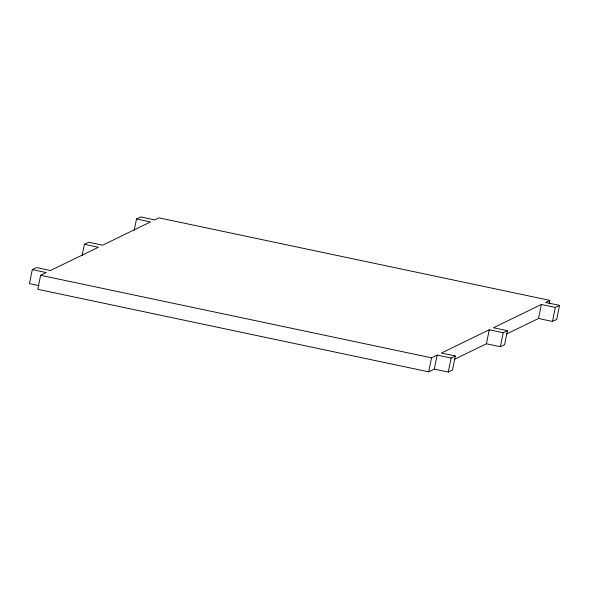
<?xml version="1.0" encoding="UTF-8"?>
<svg xmlns="http://www.w3.org/2000/svg" width="589" height="589" viewBox="0 0 589 589"><rect width="100%" height="100%" fill="white"/><g stroke="black" fill="none" stroke-linecap="round" stroke-linejoin="round"><path stroke-width="0.88" d="M82.085 255.692L84.404 244.31L98.363 247.255L50.485 270.513L36.525 267.561L32.299 269.615L29.45 283.626L39.051 285.65M32.299 269.615L46.259 272.56L40.626 275.299L37.777 289.309L428.674 371.836L434.307 369.097L448.273 372.049L452.492 369.995L455.349 355.984L441.382 353.039L489.26 329.781L503.227 332.733L507.446 330.679L504.596 344.69L500.37 346.744L486.411 343.792L454.222 359.43M134.189 230.387L136.508 219.005L140.727 216.951L154.693 219.903L158.912 217.849L549.817 300.375L549.103 303.88M428.674 371.836L431.531 357.825L437.163 355.086L451.122 358.038L455.349 355.984M434.307 369.097L437.163 355.086M448.273 372.049L451.122 358.038M486.411 343.792L489.26 329.781M500.37 346.744L503.227 332.733M538.515 318.487L541.365 304.476L555.324 307.429L559.55 305.374L556.701 319.385L552.475 321.439L538.515 318.487L506.319 334.125M552.475 321.439L555.324 307.429M84.404 244.31L88.63 242.256L102.589 245.208L150.467 221.95L136.508 219.005M541.365 304.476L493.486 327.734L507.446 330.679M549.817 300.375L545.591 302.429L559.55 305.374M40.626 275.299L431.531 357.825"/></g></svg>
